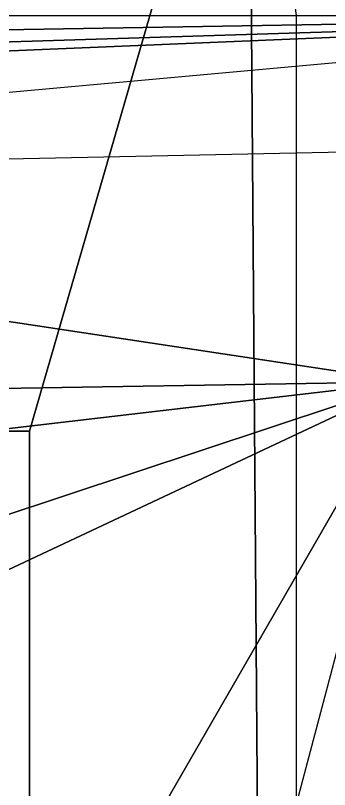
# Model space of a CAD drawing. Header units: millimetres. Extents: x -1.27 to 1.27, y -2.41 to 6.57.
# Drawn here: x 0.66 to 0.884, y 1.575 to 2.126 of the extents above; entities that cross this region are included whole.
import ezdxf

# ---------------------------------------------------------------- set-up
doc = ezdxf.new("R2010")
doc.units = ezdxf.units.MM
doc.layers.add('patch', color=6, linetype='Continuous')

msp = doc.modelspace()

# ---------------------------------------------------------------- linework, layer by layer
for points in [[(0.82633, 2.37, 1.03), (0.67, 1.83, 0.38), (-0.67, 1.83, 0.38), (-0.82633, 2.37, 1.03)], [(0.86, -2.1, 1.17), (0.67, -2.26, 0.38), (0.67, 1.83, 0.38), (0.82633, 2.37, 1.03)], [(0.86, -2.1, 1.17), (0.86, -2.1, 1.17), (0.82633, 2.37, 1.03), (0.86, 2.1263, 1.17)], [(1.26, 2.1263, 1.17), (-0.31, 2.1, 1.18511), (-0.31, 2.1, 1.18511), (-1.26, 2.1263, 1.17)], [(1.26, 2.1263, 1.17), (1.26, 2.1263, 1.17), (-0.23, 2.08, 1.1966), (-0.31, 2.1, 1.18511)], [(1.26, 2.1263, 1.17), (1.26, 2.1263, 1.17), (-0.09, 2.07, 1.20234), (-0.23, 2.08, 1.1966)], [(1.26, 2.1263, 1.17), (1.26, 2.1263, 1.17), (-0.02, 2.01, 1.23681), (-0.09, 2.07, 1.20234)], [(1.06, 2.03, 1.22532), (1.26, 2.1263, 1.17), (-0.02, 2.01, 1.23681), (0.94, 2.03, 1.22532)], [(0.7, -0.47, 1.84), (0.7, 0.96, 1.84), (1.26, 2.1263, 1.17), (1.26, -0.53, 1.17)], [(0.94, 1.86519, 1.32), (0.94, 1.86519, 1.32), (-0.02, 2.01, 1.23681), (0.94, 2.03, 1.22532)], [(0.94, 1.86519, 1.32), (0.94, 1.86519, 1.32), (0.01, 1.85, 1.32872), (-0.02, 2.01, 1.23681)], [(0.94, 1.86519, 1.32), (0.94, 1.86519, 1.32), (0.04, 1.76, 1.38043), (0.01, 1.85, 1.32872)], [(0.94, 1.86519, 1.32), (0.94, 1.86519, 1.32), (0.11, 1.59, 1.47809), (0.04, 1.76, 1.38043)], [(0.94, 1.86519, 1.32), (0.94, 1.86519, 1.32), (0.12, 1.48, 1.54128), (0.11, 1.59, 1.47809)], [(0.94, 1.86519, 1.32), (0.66, 1.38, 1.59872), (0.32, 1.38, 1.59872), (0.12, 1.48, 1.54128)], [(0.66, 1.38, 1.59872), (0.94, 1.86519, 1.32), (0.7, 0.96, 1.84), (0.66, 1.23852, 1.68)], [(0.67, 1.83, 0.38), (0.67, -2.26, 0.38), (-0.67, -2.26, 0.38), (-0.67, 1.83, 0.38)]]:
    msp.add_3dface(points)
at = {"layer": 'patch'}
for points in [[(1.06, 1.86519, 1.32), (0.7, 0.96, 1.84), (0.7, 0.96, 1.84), (1.26, 2.1263, 1.17)], [(0.94, 1.86519, 1.32), (0.7, 0.96, 1.84), (0.7, 0.96, 1.84), (1.06, 1.86519, 1.32)]]:
    msp.add_3dface(points, dxfattribs=at)

doc.saveas('drawing.dxf')
